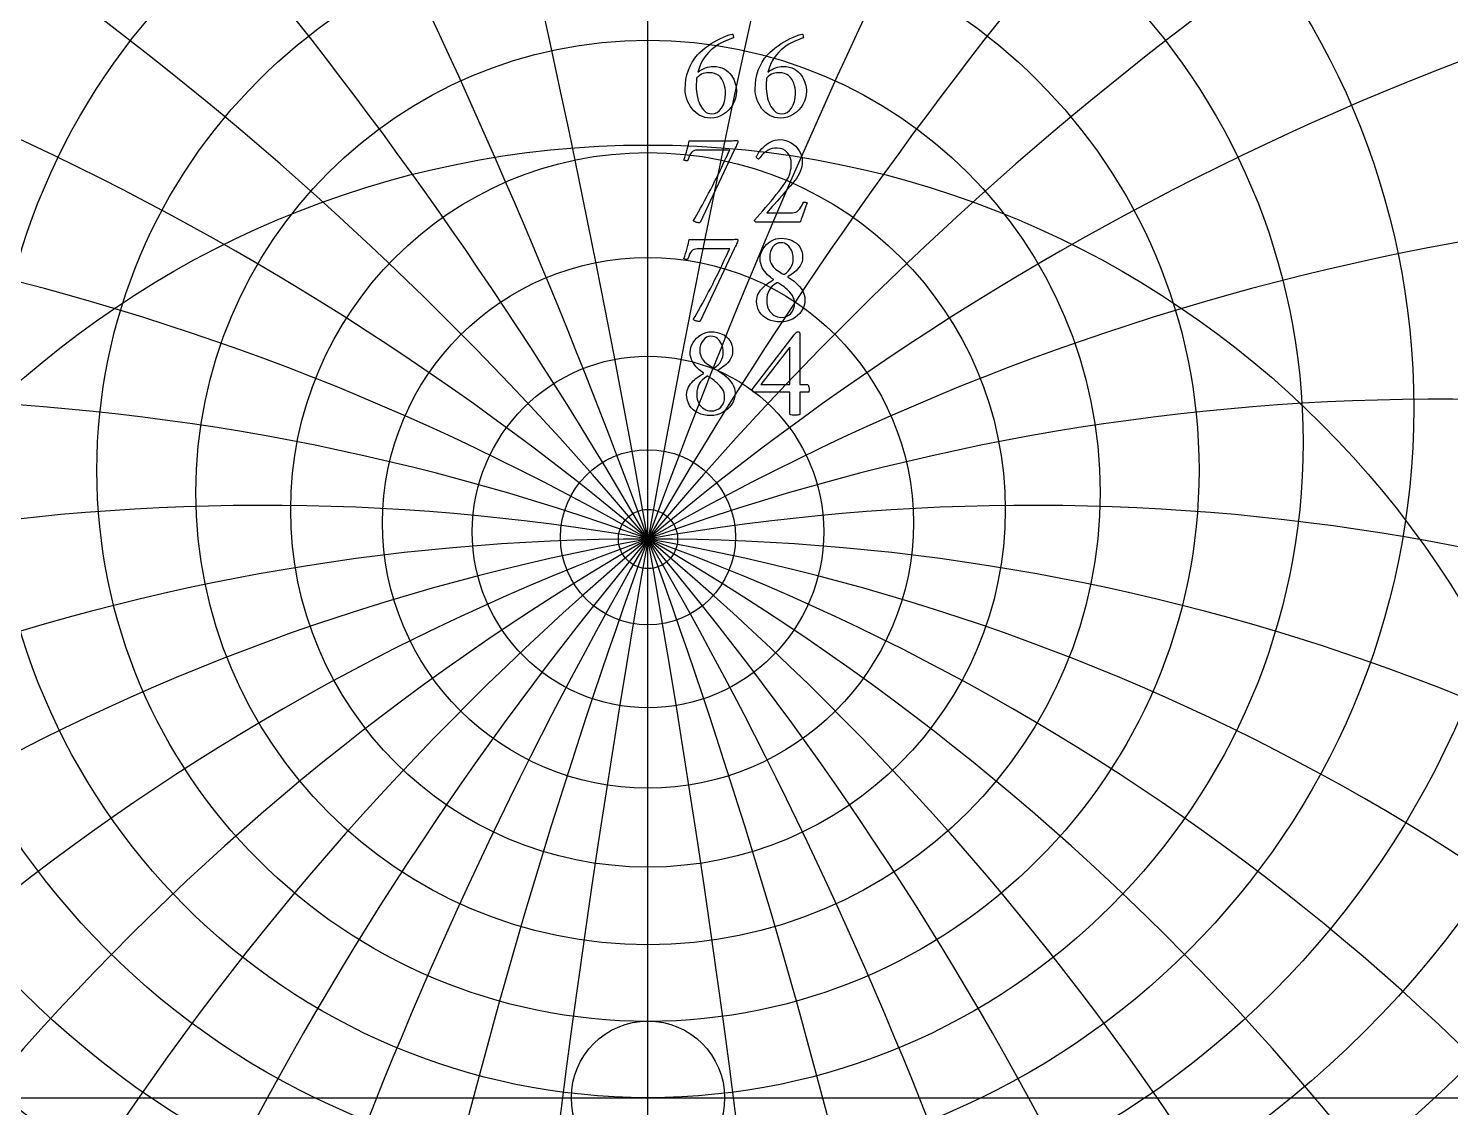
# Model space of a CAD drawing. Header units: millimetres. Extents: x -50 to 50, y -50 to 64.
# Drawn here: x -12.54 to 16.25, y -0.2 to 21.64 of the extents above; entities that cross this region are included whole.
import ezdxf

# ---------------------------------------------------------------- set-up
doc = ezdxf.new("R2010")
doc.units = ezdxf.units.MM
for name, color, linetype in [('CUT_INNER', 6, 'Continuous'), ('CUT_OUTER', 1, 'Continuous'), ('ENGRAVE', 7, 'Continuous'), ('ENGRAVE_FINE', 8, 'Continuous'), ('GUIDE', 3, 'Continuous'), ('TEXT', 5, 'Continuous')]:
    doc.layers.add(name, color=color, linetype=linetype)

msp = doc.modelspace()

# ---------------------------------------------------------------- linework, layer by layer
at = {"layer": 'CUT_INNER'}
msp.add_circle((0, 0), 1.55, dxfattribs=at)
at = {"layer": 'CUT_OUTER'}
msp.add_arc((0, -0.0002), 49.9998, 177.11535, 4.43206, dxfattribs=at)
at = {"layer": 'ENGRAVE'}
for points in [[(0, -45), (0, 45)], [(-45, 0), (45, 0)]]:
    msp.add_lwpolyline(points, dxfattribs=at)
for centre, radius in [((0, 0), 45), ((0, 17.1411), 23.4023), ((0, 15.8552), 20.5206), ((0, 14.8094), 17.9054), ((0, 0), 29.4565), ((0, 13.9564), 15.5001), ((0, 13.2614), 13.2614), ((0, 12.6986), 11.1548), ((0, 12.2487), 9.1527), ((0, 0), 19.2819), ((0, 11.8974), 7.2319), ((0, 11.634), 5.3728), ((0, 11.4508), 3.558), ((0, 11.3429), 1.7719), ((0, 11.3073), 0.6)]:
    msp.add_circle(centre, radius, dxfattribs=at)
for centre, radius, start, end in [((0, 18.7331), 26.626, 104.6529, 75.3471), ((0, 20.7246), 30.2956, 147.33942, 32.66058), ((0, 23.2522), 34.5595, 169.60534, 10.39466), ((0, 26.5228), 39.6377, 186.81771, 353.18229), ((0, -32.7148), 44.0221, 48, 132), ((0, -32.7148), 44.0221, 48, 132), ((8.1292, 30.3385), 43.0603, 279.11316, 327.44872)]:
    msp.add_arc(centre, radius, start, end, dxfattribs=at)
at = {"layer": 'ENGRAVE_FINE'}
for centre, radius, start, end in [((-249.6616, -32.7148), 253.5131, 4.461368, 17.676322), ((-249.6616, -32.7148), 253.5131, 4.461368, 17.676322), ((249.6616, -32.7148), 253.5131, 162.323678, 175.538632), ((249.6616, -32.7148), 253.5131, 162.323678, 175.538632), ((-120.9497, -32.7148), 128.712, 8.977692, 35.48643), ((-120.9497, -32.7148), 128.712, 8.977692, 35.48643), ((120.9497, -32.7148), 128.712, 144.51357, 171.022308), ((120.9497, -32.7148), 128.712, 144.51357, 171.022308), ((-76.2485, -32.7148), 88.0442, 13.606314, 53.548789), ((-76.2485, -32.7148), 88.0442, 13.606314, 53.548789), ((76.2485, -32.7148), 88.0442, 126.451211, 166.393686), ((76.2485, -32.7148), 88.0442, 126.451211, 166.393686), ((-52.4635, -32.7148), 68.4862, 18.409528, 71.93986), ((-52.4635, -32.7148), 68.4862, 18.409528, 71.93986), ((52.4635, -32.7148), 68.4862, 108.06014, 161.590472), ((52.4635, -32.7148), 68.4862, 108.06014, 161.590472), ((-36.9389, -32.7148), 57.4667, 23.457516, 90.642678), ((-36.9389, -32.7148), 57.4667, 23.457516, 90.642678), ((36.9389, -32.7148), 57.4667, 89.357322, 156.542484), ((36.9389, -32.7148), 57.4667, 89.357322, 156.542484), ((-25.4162, -32.7148), 50.8323, 28.83188, 104.72415), ((-25.4162, -32.7148), 50.8323, 28.83188, 104.72415), ((25.4162, -32.7148), 50.8323, 75.27585, 151.16812), ((25.4162, -32.7148), 50.8323, 75.27585, 151.16812), ((-16.0227, -32.7148), 46.8473, 34.62999, 115.09932), ((-16.0227, -32.7148), 46.8473, 34.62999, 115.09932), ((16.0227, -32.7148), 46.8473, 64.90068, 145.37001), ((16.0227, -32.7148), 46.8473, 64.90068, 145.37001), ((-7.7623, -32.7148), 44.7012, 40.97049, 124.0989), ((-7.7623, -32.7148), 44.7012, 40.97049, 124.0989), ((7.7623, -32.7148), 44.7012, 55.9011, 139.02951), ((7.7623, -32.7148), 44.7012, 55.9011, 139.02951)]:
    msp.add_arc(centre, radius, start, end, dxfattribs=at)
at = {"layer": 'GUIDE'}
msp.add_circle((0, 0), 45.75, dxfattribs=at)
at = {"layer": 'TEXT'}
for points in [[(1.3147, 20.8715), (1.3798, 20.8684), (1.4394, 20.8589), (1.4936, 20.8431), (1.5422, 20.821), (1.5858, 20.794), (1.6247, 20.7634), (1.659, 20.7294), (1.6886, 20.6919), (1.714, 20.6522), (1.7355, 20.6114), (1.7532, 20.5697), (1.7671, 20.5269), (1.7776, 20.4847), (1.7851, 20.4447), (1.7896, 20.4069), (1.791, 20.3712), (1.7866, 20.3006), (1.7734, 20.2325), (1.7514, 20.1669), (1.7205, 20.1038), (1.6823, 20.0449), (1.638, 19.992), (1.5878, 19.9451), (1.5316, 19.9042), (1.4704, 19.871), (1.4055, 19.8473), (1.3367, 19.8331), (1.2641, 19.8283), (1.207, 19.8316), (1.1527, 19.8413), (1.1012, 19.8575), (1.0525, 19.8802), (1.007, 19.9082), (0.9651, 19.9404), (0.9265, 19.9768), (0.8915, 20.0173), (0.8602, 20.0611), (0.8327, 20.1074), (0.8089, 20.1562), (0.7891, 20.2076), (0.7734, 20.26), (0.7621, 20.3123), (0.7554, 20.3645), (0.7531, 20.4165), (0.7571, 20.5149), (0.7691, 20.6107), (0.7891, 20.7039), (0.817, 20.7944), (0.8526, 20.8807), (0.8955, 20.9614), (0.9458, 21.0364), (1.0033, 21.1057), (1.0516, 21.1553), (1.1034, 21.2029), (1.1587, 21.2485), (1.2175, 21.292), (1.2784, 21.3331), (1.34, 21.3712), (1.4022, 21.4063), (1.465, 21.4384), (1.5272, 21.4668), (1.5871, 21.491), (1.6449, 21.5108), (1.7006, 21.5262), (1.709, 21.5243), (1.7159, 21.5186), (1.721, 21.509), (1.7245, 21.4956), (1.7268, 21.4814), (1.7285, 21.4693), (1.7295, 21.4594), (1.7298, 21.4517), (1.6872, 21.4371), (1.6417, 21.4198), (1.5934, 21.3998), (1.5422, 21.3772), (1.4896, 21.3512), (1.4368, 21.3213), (1.3838, 21.2874), (1.3306, 21.2495), (1.2787, 21.207), (1.2295, 21.1593), (1.1829, 21.1065), (1.139, 21.0485), (1.0989, 20.9847), (1.0639, 20.9145), (1.0337, 20.8377), (1.0086, 20.7545), (1.0442, 20.7808), (1.0818, 20.804), (1.1214, 20.8241), (1.163, 20.8409), (1.2044, 20.8543), (1.2435, 20.8639), (1.2802, 20.8696), (1.3147, 20.8715)], [(2.7305, 20.8715), (2.7956, 20.8684), (2.8552, 20.8589), (2.9094, 20.8431), (2.958, 20.821), (3.0016, 20.794), (3.0405, 20.7634), (3.0748, 20.7294), (3.1044, 20.6919), (3.1298, 20.6522), (3.1513, 20.6114), (3.169, 20.5697), (3.1829, 20.5269), (3.1934, 20.4847), (3.2009, 20.4447), (3.2054, 20.4069), (3.2069, 20.3712), (3.2024, 20.3006), (3.1892, 20.2325), (3.1672, 20.1669), (3.1363, 20.1038), (3.0981, 20.0449), (3.0538, 19.992), (3.0036, 19.9451), (2.9474, 19.9042), (2.8863, 19.871), (2.8213, 19.8473), (2.7525, 19.8331), (2.6799, 19.8283), (2.6228, 19.8316), (2.5685, 19.8413), (2.517, 19.8575), (2.4683, 19.8802), (2.4229, 19.9082), (2.3809, 19.9404), (2.3424, 19.9768), (2.3073, 20.0173), (2.276, 20.0611), (2.2485, 20.1074), (2.2248, 20.1562), (2.2049, 20.2076), (2.1892, 20.26), (2.1779, 20.3123), (2.1712, 20.3645), (2.169, 20.4165), (2.1729, 20.5149), (2.1849, 20.6107), (2.2049, 20.7039), (2.2328, 20.7944), (2.2684, 20.8807), (2.3113, 20.9614), (2.3616, 21.0364), (2.4191, 21.1057), (2.4674, 21.1553), (2.5192, 21.2029), (2.5745, 21.2485), (2.6333, 21.292), (2.6942, 21.3331), (2.7558, 21.3712), (2.818, 21.4063), (2.8808, 21.4384), (2.943, 21.4668), (3.0029, 21.491), (3.0607, 21.5108), (3.1164, 21.5262), (3.1249, 21.5243), (3.1317, 21.5186), (3.1368, 21.509), (3.1403, 21.4956), (3.1427, 21.4814), (3.1443, 21.4693), (3.1453, 21.4594), (3.1456, 21.4517), (3.103, 21.4371), (3.0575, 21.4198), (3.0092, 21.3998), (2.958, 21.3772), (2.9054, 21.3512), (2.8526, 21.3213), (2.7996, 21.2874), (2.7465, 21.2495), (2.6946, 21.207), (2.6453, 21.1593), (2.5987, 21.1065), (2.5548, 21.0485), (2.5148, 20.9847), (2.4797, 20.9145), (2.4496, 20.8377), (2.4244, 20.7545), (2.46, 20.7808), (2.4976, 20.804), (2.5372, 20.8241), (2.5788, 20.8409), (2.6202, 20.8543), (2.6593, 20.8639), (2.6961, 20.8696), (2.7305, 20.8715)], [(0.9873, 20.64), (0.9848, 20.6186), (0.9827, 20.5968), (0.9809, 20.5746), (0.9794, 20.5522), (0.9782, 20.5296), (0.9774, 20.507), (0.9769, 20.4843), (0.9767, 20.4617), (0.9779, 20.4173), (0.9814, 20.3719), (0.9872, 20.3255), (0.9953, 20.2781), (1.0059, 20.231), (1.0189, 20.1856), (1.0345, 20.1419), (1.0525, 20.0998), (1.0731, 20.0604), (1.0961, 20.0249), (1.1217, 19.9932), (1.1497, 19.9654), (1.1801, 19.9427), (1.2129, 19.9265), (1.248, 19.9167), (1.2854, 19.9135), (1.3451, 19.9208), (1.3992, 19.9428), (1.4476, 19.9794), (1.4903, 20.0306), (1.5253, 20.0928), (1.5502, 20.1623), (1.5652, 20.2392), (1.5702, 20.3233), (1.5681, 20.3782), (1.5618, 20.4311), (1.5514, 20.482), (1.5369, 20.5309), (1.5179, 20.5765), (1.494, 20.6174), (1.4653, 20.6537), (1.4318, 20.6853), (1.393, 20.7109), (1.3486, 20.7292), (1.2985, 20.7401), (1.2428, 20.7438), (1.2141, 20.7427), (1.1839, 20.7395), (1.1523, 20.7341), (1.1191, 20.7265), (1.0854, 20.7146), (1.0522, 20.6962), (1.0195, 20.6714), (0.9873, 20.64)], [(2.4031, 20.64), (2.4007, 20.6186), (2.3985, 20.5968), (2.3967, 20.5746), (2.3952, 20.5522), (2.394, 20.5296), (2.3932, 20.507), (2.3927, 20.4843), (2.3925, 20.4617), (2.3937, 20.4173), (2.3972, 20.3719), (2.403, 20.3255), (2.4111, 20.2781), (2.4217, 20.231), (2.4347, 20.1856), (2.4503, 20.1419), (2.4683, 20.0998), (2.4889, 20.0604), (2.5119, 20.0249), (2.5375, 19.9932), (2.5655, 19.9654), (2.5959, 19.9427), (2.6287, 19.9265), (2.6638, 19.9167), (2.7012, 19.9135), (2.7609, 19.9208), (2.815, 19.9428), (2.8634, 19.9794), (2.9061, 20.0306), (2.9411, 20.0928), (2.966, 20.1623), (2.981, 20.2392), (2.986, 20.3233), (2.9839, 20.3782), (2.9777, 20.4311), (2.9673, 20.482), (2.9527, 20.5309), (2.9337, 20.5765), (2.9098, 20.6174), (2.8811, 20.6537), (2.8476, 20.6853), (2.8088, 20.7109), (2.7644, 20.7292), (2.7143, 20.7401), (2.6586, 20.7438), (2.6299, 20.7427), (2.5997, 20.7395), (2.5681, 20.7341), (2.5349, 20.7265), (2.5012, 20.7146), (2.468, 20.6962), (2.4353, 20.6714), (2.4031, 20.64)], [(1.6234, 19.3664), (1.6492, 19.3667), (1.6759, 19.3674), (1.7037, 19.3687), (1.7325, 19.3704), (1.7588, 19.3721), (1.7791, 19.3734), (1.7934, 19.3741), (1.8017, 19.3744), (1.8087, 19.3729), (1.8137, 19.3684), (1.8167, 19.3609), (1.8177, 19.3504), (1.8162, 19.3359), (1.8117, 19.3188), (1.8042, 19.2993), (1.7937, 19.2773), (1.7816, 19.2536), (1.7691, 19.229), (1.7563, 19.2037), (1.7431, 19.1775), (1.0592, 17.7164), (1.0545, 17.7129), (1.0485, 17.7104), (1.0412, 17.7089), (1.0326, 17.7084), (1.0171, 17.7093), (1, 17.7121), (0.9812, 17.7167), (0.9607, 17.7231), (0.9421, 17.7306), (0.9288, 17.7387), (0.9208, 17.7473), (0.9181, 17.7563), (0.9522, 17.8096), (0.988, 17.8681), (1.0254, 17.932), (1.0645, 18.0012), (1.1047, 18.074), (1.1454, 18.1489), (1.1865, 18.2257), (1.2282, 18.3046), (1.2696, 18.3841), (1.31, 18.4629), (1.3494, 18.5411), (1.3879, 18.6186), (1.4248, 18.694), (1.4597, 18.766), (1.4927, 18.8344), (1.5236, 18.8994), (1.552, 18.9594), (1.5775, 19.0131), (1.5999, 19.0605), (1.6194, 19.1016), (1.6351, 19.1348), (1.6463, 19.1585), (1.6531, 19.1727), (1.6553, 19.1775), (0.9953, 19.1775), (0.9591, 19.1745), (0.9275, 19.1655), (0.9005, 19.1505), (0.8782, 19.1296), (0.8589, 19.1021), (0.841, 19.0677), (0.8243, 19.0263), (0.809, 18.9779), (0.806, 18.9709), (0.7997, 18.9659), (0.7901, 18.9629), (0.7771, 18.9619), (0.7725, 18.9622), (0.7668, 18.9632), (0.7599, 18.9649), (0.7518, 18.9672), (0.7437, 18.9699), (0.7368, 18.9725), (0.7311, 18.9752), (0.7265, 18.9779), (0.7436, 19.0313), (0.7601, 19.0853), (0.7762, 19.1398), (0.7917, 19.1948), (0.806, 19.2469), (0.818, 19.2929), (0.8279, 19.3327), (0.8356, 19.3664)], [(3.2228, 18.1103), (3.2093, 18.0773), (3.1955, 18.0421), (3.1814, 18.0047), (3.1669, 17.9652), (3.1526, 17.9254), (3.139, 17.8871), (3.126, 17.8502), (3.1137, 17.8149), (3.1027, 17.7831), (3.0937, 17.757), (3.0868, 17.7365), (3.0818, 17.7217), (2.1823, 17.7217), (2.1782, 17.7248), (2.1739, 17.7287), (2.1695, 17.7335), (2.165, 17.739), (2.1609, 17.7448), (2.158, 17.75), (2.1562, 17.7547), (2.1556, 17.759), (2.2105, 17.8209), (2.2661, 17.8841), (2.3223, 17.9486), (2.3792, 18.0145), (2.4357, 18.0808), (2.491, 18.1469), (2.5449, 18.2126), (2.5974, 18.2779), (2.6475, 18.3418), (2.6939, 18.403), (2.7366, 18.4616), (2.7757, 18.5175), (2.8121, 18.5742), (2.8413, 18.6272), (2.8633, 18.6766), (2.8782, 18.7224), (2.8881, 18.7668), (2.8952, 18.8122), (2.8994, 18.8586), (2.9008, 18.906), (2.8957, 18.9699), (2.8805, 19.0284), (2.8551, 19.0817), (2.8196, 19.1296), (2.7763, 19.1691), (2.7275, 19.1974), (2.6732, 19.2144), (2.6134, 19.22), (2.5632, 19.2172), (2.5162, 19.2087), (2.4727, 19.1946), (2.4324, 19.1748), (2.3957, 19.1517), (2.3626, 19.1276), (2.3331, 19.1024), (2.3073, 19.0763), (2.2854, 19.0514), (2.2674, 19.0298), (2.2534, 19.0115), (2.2435, 18.9965), (2.2354, 18.9976), (2.2272, 19.0008), (2.2188, 19.0062), (2.2102, 19.0138), (2.2026, 19.0219), (2.1972, 19.0288), (2.194, 19.0345), (2.1929, 19.0391), (2.1986, 19.0531), (2.2079, 19.0713), (2.2206, 19.0937), (2.2368, 19.1202), (2.2565, 19.1492), (2.2797, 19.1788), (2.3064, 19.2091), (2.3366, 19.24), (2.3698, 19.2701), (2.4055, 19.2979), (2.4436, 19.3233), (2.4843, 19.3464), (2.5275, 19.3657), (2.5731, 19.3794), (2.6213, 19.3876), (2.6719, 19.3904), (2.7331, 19.3865), (2.7914, 19.3747), (2.8468, 19.3552), (2.8995, 19.3278), (2.948, 19.2943), (2.9913, 19.2563), (3.0292, 19.2138), (3.0618, 19.1668), (3.088, 19.1167), (3.1067, 19.065), (3.118, 19.0116), (3.1217, 18.9566), (3.1192, 18.9015), (3.1117, 18.8481), (3.0992, 18.7964), (3.0818, 18.7463), (3.06, 18.6979), (3.0345, 18.6512), (3.0054, 18.6061), (2.9727, 18.5627), (2.9262, 18.5059), (2.8772, 18.4473), (2.8257, 18.3868), (2.7717, 18.3245), (2.7173, 18.2623), (2.6643, 18.2021), (2.6128, 18.1439), (2.5628, 18.0877), (2.5161, 18.0352), (2.4743, 17.9882), (2.4376, 17.9467), (2.4058, 17.9107), (2.9221, 17.9107), (2.9589, 17.9138), (2.9923, 17.923), (3.0221, 17.9384), (3.0485, 17.9599), (3.0727, 17.9878), (3.0961, 18.0221), (3.1186, 18.063), (3.1403, 18.1103), (3.1441, 18.1173), (3.1503, 18.1223), (3.1588, 18.1252), (3.1696, 18.1262), (3.1743, 18.1259), (3.1802, 18.1249), (3.1876, 18.1233), (3.1962, 18.1209), (3.2049, 18.1183), (3.2122, 18.1156), (3.2182, 18.1129), (3.2228, 18.1103)], [(1.6234, 17.3685), (1.6492, 17.3688), (1.6759, 17.3695), (1.7037, 17.3708), (1.7325, 17.3725), (1.7588, 17.3743), (1.7791, 17.3755), (1.7934, 17.3763), (1.8017, 17.3765), (1.8087, 17.375), (1.8137, 17.3705), (1.8167, 17.363), (1.8177, 17.3526), (1.8162, 17.338), (1.8117, 17.321), (1.8042, 17.3014), (1.7937, 17.2794), (1.7816, 17.2557), (1.7691, 17.2311), (1.7563, 17.2058), (1.7431, 17.1796), (1.0592, 15.7185), (1.0545, 15.715), (1.0485, 15.7125), (1.0412, 15.711), (1.0326, 15.7105), (1.0171, 15.7115), (1, 15.7142), (0.9812, 15.7188), (0.9607, 15.7252), (0.9421, 15.7327), (0.9288, 15.7408), (0.9208, 15.7494), (0.9181, 15.7584), (0.9522, 15.8117), (0.988, 15.8702), (1.0254, 15.9341), (1.0645, 16.0033), (1.1047, 16.0761), (1.1454, 16.151), (1.1865, 16.2278), (1.2282, 16.3067), (1.2696, 16.3862), (1.31, 16.465), (1.3494, 16.5432), (1.3879, 16.6207), (1.4248, 16.6961), (1.4597, 16.7681), (1.4927, 16.8365), (1.5236, 16.9015), (1.552, 16.9615), (1.5775, 17.0152), (1.5999, 17.0626), (1.6194, 17.1037), (1.6351, 17.1369), (1.6463, 17.1606), (1.6531, 17.1748), (1.6553, 17.1796), (0.9953, 17.1796), (0.9591, 17.1766), (0.9275, 17.1676), (0.9005, 17.1526), (0.8782, 17.1317), (0.8589, 17.1042), (0.841, 17.0698), (0.8243, 17.0284), (0.809, 16.98), (0.806, 16.973), (0.7997, 16.968), (0.7901, 16.965), (0.7771, 16.964), (0.7725, 16.9643), (0.7668, 16.9653), (0.7599, 16.967), (0.7518, 16.9693), (0.7437, 16.972), (0.7368, 16.9747), (0.7311, 16.9773), (0.7265, 16.98), (0.7436, 17.0335), (0.7601, 17.0874), (0.7762, 17.1419), (0.7917, 17.1969), (0.806, 17.249), (0.818, 17.295), (0.8279, 17.3348), (0.8356, 17.3685)], [(2.7012, 17.3951), (2.7585, 17.3923), (2.8133, 17.3838), (2.8656, 17.3697), (2.9154, 17.3499), (2.9616, 17.3248), (3.0029, 17.2947), (3.0394, 17.2596), (3.0711, 17.2195), (3.0967, 17.1746), (3.115, 17.125), (3.126, 17.0708), (3.1297, 17.0119), (3.1267, 16.963), (3.1177, 16.9174), (3.1027, 16.8752), (3.0818, 16.8363), (3.0566, 16.8003), (3.0289, 16.7671), (2.9987, 16.7365), (2.966, 16.7085), (2.9325, 16.6829), (2.8998, 16.6593), (2.868, 16.6377), (2.8369, 16.618), (2.8299, 16.615), (2.8276, 16.6114), (2.8299, 16.6071), (2.8369, 16.6021), (2.8768, 16.5791), (2.9164, 16.5528), (2.9559, 16.5232), (2.9953, 16.4903), (3.0329, 16.4547), (3.0671, 16.4171), (3.0981, 16.3775), (3.1257, 16.3359), (3.1484, 16.2929), (3.1646, 16.2488), (3.1743, 16.2037), (3.1776, 16.1576), (3.1733, 16.0941), (3.1603, 16.0339), (3.1387, 15.977), (3.1084, 15.9234), (3.071, 15.8743), (3.0282, 15.8306), (2.9799, 15.7925), (2.9261, 15.7598), (2.8685, 15.7336), (2.8087, 15.7149), (2.7467, 15.7036), (2.6826, 15.6999), (2.614, 15.7032), (2.5492, 15.7132), (2.4882, 15.7298), (2.4311, 15.7531), (2.3789, 15.7824), (2.333, 15.817), (2.2931, 15.8569), (2.2594, 15.9022), (2.2327, 15.9519), (2.2135, 16.0053), (2.2021, 16.0623), (2.1982, 16.123), (2.2006, 16.1646), (2.2075, 16.2042), (2.2192, 16.2418), (2.2355, 16.2774), (2.2553, 16.311), (2.2774, 16.3426), (2.3018, 16.3722), (2.3286, 16.3998), (2.3567, 16.4254), (2.3848, 16.449), (2.4132, 16.4707), (2.4417, 16.4903), (2.4691, 16.5081), (2.494, 16.5242), (2.5163, 16.5387), (2.5362, 16.5515), (2.5402, 16.5553), (2.5415, 16.5588), (2.5402, 16.562), (2.5362, 16.5648), (2.509, 16.5825), (2.4807, 16.6037), (2.4511, 16.6284), (2.4204, 16.6566), (2.3903, 16.6878), (2.3626, 16.7215), (2.3371, 16.7577), (2.314, 16.7963), (2.2948, 16.8373), (2.2811, 16.8802), (2.2728, 16.9251), (2.2701, 16.972), (2.2738, 17.0269), (2.2851, 17.0798), (2.3038, 17.1307), (2.33, 17.1796), (2.3623, 17.2252), (2.3995, 17.2664), (2.4415, 17.3031), (2.4883, 17.3353), (2.5385, 17.3615), (2.5908, 17.3802), (2.645, 17.3914), (2.7012, 17.3951)], [(2.6879, 17.3047), (2.6431, 17.2993), (2.6017, 17.2834), (2.5639, 17.2568), (2.5296, 17.2195), (2.501, 17.1749), (2.4807, 17.1263), (2.4684, 17.0738), (2.4644, 17.0172), (2.4673, 16.9699), (2.476, 16.9264), (2.4906, 16.8867), (2.5109, 16.8509), (2.5353, 16.8186), (2.5618, 16.7894), (2.5905, 16.7633), (2.6214, 16.7405), (2.6523, 16.72), (2.6812, 16.7012), (2.7082, 16.6841), (2.7331, 16.6686), (2.7361, 16.6674), (2.7398, 16.6666), (2.7441, 16.6661), (2.7491, 16.6659), (2.7503, 16.6659), (2.7511, 16.6659), (2.7516, 16.6659), (2.7518, 16.6659), (2.7556, 16.6661), (2.7591, 16.6666), (2.7623, 16.6674), (2.7651, 16.6686), (2.803, 16.6969), (2.8369, 16.7285), (2.8669, 16.7634), (2.8928, 16.8017), (2.9138, 16.8433), (2.9287, 16.8882), (2.9377, 16.9364), (2.9407, 16.988), (2.9388, 17.0262), (2.9331, 17.0638), (2.9235, 17.1007), (2.9101, 17.137), (2.8932, 17.1714), (2.8732, 17.2029), (2.85, 17.2313), (2.8236, 17.2568), (2.7942, 17.2777), (2.7618, 17.2927), (2.7263, 17.3017), (2.6879, 17.3047)], [(2.6879, 15.793), (2.7485, 15.798), (2.8027, 15.813), (2.8503, 15.838), (2.8915, 15.8729), (2.9247, 15.916), (2.9484, 15.9654), (2.9626, 16.0211), (2.9673, 16.0831), (2.9645, 16.1225), (2.956, 16.1606), (2.9419, 16.1976), (2.9221, 16.2335), (2.8985, 16.2677), (2.8729, 16.3), (2.8453, 16.3303), (2.8156, 16.3586), (2.7855, 16.3846), (2.7564, 16.4081), (2.7283, 16.4292), (2.7012, 16.4477), (2.6771, 16.4634), (2.658, 16.4757), (2.6438, 16.4846), (2.6347, 16.4903), (2.6297, 16.4926), (2.6254, 16.4943), (2.6217, 16.4953), (2.6187, 16.4956), (2.6151, 16.4955), (2.6121, 16.495), (2.6097, 16.4941), (2.6081, 16.493), (2.5584, 16.4585), (2.5159, 16.4218), (2.4806, 16.3827), (2.4524, 16.3413), (2.4308, 16.2962), (2.4155, 16.2461), (2.4062, 16.1911), (2.4031, 16.131), (2.4058, 16.0797), (2.4138, 16.0322), (2.4271, 15.9886), (2.4457, 15.9487), (2.4684, 15.913), (2.494, 15.8819), (2.5223, 15.8552), (2.5535, 15.833), (2.5864, 15.8155), (2.6197, 15.803), (2.6536, 15.7955), (2.6879, 15.793)], [(1.2854, 15.5012), (1.3427, 15.4984), (1.3975, 15.4899), (1.4498, 15.4757), (1.4996, 15.4559), (1.5458, 15.4308), (1.5871, 15.4007), (1.6236, 15.3656), (1.6553, 15.3255), (1.6809, 15.2806), (1.6992, 15.2311), (1.7102, 15.1768), (1.7139, 15.118), (1.7109, 15.0691), (1.7019, 15.0235), (1.6869, 14.9812), (1.666, 14.9423), (1.6408, 14.9064), (1.6131, 14.8731), (1.5829, 14.8425), (1.5502, 14.8146), (1.5167, 14.789), (1.484, 14.7653), (1.4521, 14.7437), (1.4211, 14.7241), (1.4141, 14.7211), (1.4118, 14.7174), (1.4141, 14.7131), (1.4211, 14.7081), (1.461, 14.6852), (1.5006, 14.6589), (1.5401, 14.6293), (1.5795, 14.5963), (1.6171, 14.5607), (1.6513, 14.5232), (1.6823, 14.4836), (1.7099, 14.442), (1.7326, 14.3989), (1.7488, 14.3548), (1.7585, 14.3098), (1.7618, 14.2637), (1.7574, 14.2001), (1.7445, 14.1399), (1.7229, 14.083), (1.6926, 14.0295), (1.6552, 13.9803), (1.6124, 13.9367), (1.5641, 13.8985), (1.5103, 13.8658), (1.4526, 13.8396), (1.3929, 13.8209), (1.3309, 13.8097), (1.2668, 13.8059), (1.1982, 13.8093), (1.1334, 13.8192), (1.0724, 13.8359), (1.0153, 13.8592), (0.9631, 13.8884), (0.9171, 13.923), (0.8773, 13.963), (0.8436, 14.0082), (0.8168, 14.0579), (0.7977, 14.1113), (0.7862, 14.1684), (0.7824, 14.2291), (0.7847, 14.2707), (0.7917, 14.3103), (0.8034, 14.3478), (0.8197, 14.3834), (0.8395, 14.417), (0.8616, 14.4486), (0.886, 14.4782), (0.9128, 14.5059), (0.9408, 14.5315), (0.969, 14.5551), (0.9974, 14.5767), (1.0259, 14.5963), (1.0533, 14.6141), (1.0782, 14.6303), (1.1005, 14.6447), (1.1204, 14.6576), (1.1244, 14.6614), (1.1257, 14.6649), (1.1244, 14.668), (1.1204, 14.6709), (1.0932, 14.6886), (1.0648, 14.7098), (1.0353, 14.7345), (1.0046, 14.7627), (0.9745, 14.7939), (0.9468, 14.8275), (0.9213, 14.8637), (0.8982, 14.9024), (0.879, 14.9433), (0.8653, 14.9862), (0.857, 15.0311), (0.8543, 15.078), (0.858, 15.1329), (0.8692, 15.1858), (0.888, 15.2367), (0.9142, 15.2856), (0.9465, 15.3313), (0.9837, 15.3724), (1.0257, 15.4091), (1.0725, 15.4413), (1.1227, 15.4675), (1.175, 15.4862), (1.2292, 15.4974), (1.2854, 15.5012)], [(1.2721, 15.4107), (1.2273, 15.4054), (1.1859, 15.3894), (1.1481, 15.3628), (1.1137, 15.3255), (1.0852, 15.281), (1.0648, 15.2324), (1.0526, 15.1798), (1.0485, 15.1233), (1.0515, 15.076), (1.0602, 15.0325), (1.0747, 14.9928), (1.0951, 14.9569), (1.1195, 14.9246), (1.146, 14.8954), (1.1747, 14.8694), (1.2056, 14.8465), (1.2365, 14.826), (1.2654, 14.8072), (1.2924, 14.7901), (1.3173, 14.7746), (1.3203, 14.7735), (1.324, 14.7727), (1.3283, 14.7722), (1.3333, 14.772), (1.3345, 14.772), (1.3353, 14.772), (1.3358, 14.772), (1.336, 14.772), (1.3398, 14.7722), (1.3433, 14.7727), (1.3464, 14.7735), (1.3493, 14.7746), (1.3872, 14.8029), (1.4211, 14.8345), (1.4511, 14.8695), (1.477, 14.9077), (1.498, 14.9493), (1.5129, 14.9942), (1.5219, 15.0424), (1.5249, 15.094), (1.523, 15.1323), (1.5173, 15.1698), (1.5077, 15.2068), (1.4943, 15.243), (1.4774, 15.2775), (1.4574, 15.3089), (1.4342, 15.3373), (1.4078, 15.3628), (1.3784, 15.3838), (1.3459, 15.3987), (1.3105, 15.4077), (1.2721, 15.4107)], [(3.0339, 15.5038), (3.0438, 15.5028), (3.0522, 15.4998), (3.0591, 15.4949), (3.0645, 15.4879), (3.0686, 15.4799), (3.0715, 15.4719), (3.0732, 15.4639), (3.0738, 15.4559), (3.0738, 14.4313), (3.2281, 14.4313), (3.2346, 14.4293), (3.2408, 14.4234), (3.2466, 14.4134), (3.2521, 14.3994), (3.2568, 14.3828), (3.2601, 14.3648), (3.2621, 14.3455), (3.2627, 14.3249), (3.2622, 14.3113), (3.2607, 14.2996), (3.2583, 14.29), (3.2548, 14.2823), (3.0738, 14.2823), (3.0738, 13.8272), (3.0727, 13.8268), (3.0695, 13.8256), (3.0641, 13.8235), (3.0565, 13.8206), (3.0441, 13.8177), (3.0242, 13.8156), (2.9969, 13.8143), (2.962, 13.8139), (2.9213, 13.8153), (2.8922, 13.8192), (2.8747, 13.8259), (2.8689, 13.8352), (2.8689, 14.2823), (2.137, 14.2823), (2.1308, 14.2867), (2.1254, 14.292), (2.1208, 14.298), (2.1171, 14.3049), (2.1141, 14.312), (2.1121, 14.3186), (2.1108, 14.3246), (2.1104, 14.3302), (2.9567, 15.4373), (2.964, 15.4459), (2.9727, 15.4556), (2.9826, 15.4665), (2.994, 15.4786), (3.0054, 15.4896), (3.0159, 15.4975), (3.0254, 15.5023), (3.0339, 15.5038)], [(2.8689, 15.1925), (2.286, 14.4313), (2.8689, 14.4313)], [(1.2721, 13.8991), (1.3327, 13.9041), (1.3869, 13.919), (1.4345, 13.944), (1.4757, 13.9789), (1.5089, 14.022), (1.5326, 14.0714), (1.5468, 14.1271), (1.5515, 14.1892), (1.5487, 14.2285), (1.5402, 14.2667), (1.5261, 14.3037), (1.5063, 14.3395), (1.4827, 14.3738), (1.4571, 14.4061), (1.4294, 14.4363), (1.3998, 14.4646), (1.3697, 14.4906), (1.3406, 14.5142), (1.3125, 14.5352), (1.2854, 14.5538), (1.2613, 14.5694), (1.2422, 14.5817), (1.228, 14.5907), (1.2189, 14.5963), (1.2139, 14.5987), (1.2096, 14.6003), (1.2059, 14.6013), (1.2029, 14.6017), (1.1992, 14.6015), (1.1962, 14.601), (1.1939, 14.6002), (1.1923, 14.599), (1.1426, 14.5646), (1.1001, 14.5278), (1.0648, 14.4887), (1.0366, 14.4473), (1.015, 14.4022), (0.9996, 14.3522), (0.9904, 14.2971), (0.9873, 14.2371), (0.99, 14.1858), (0.998, 14.1383), (1.0113, 14.0946), (1.0299, 14.0548), (1.0526, 14.0191), (1.0782, 13.9879), (1.1065, 13.9612), (1.1377, 13.939), (1.1706, 13.9215), (1.2039, 13.9091), (1.2377, 13.9016), (1.2721, 13.8991)]]:
    msp.add_lwpolyline(points, close=True, dxfattribs=at)

doc.saveas('drawing.dxf')
